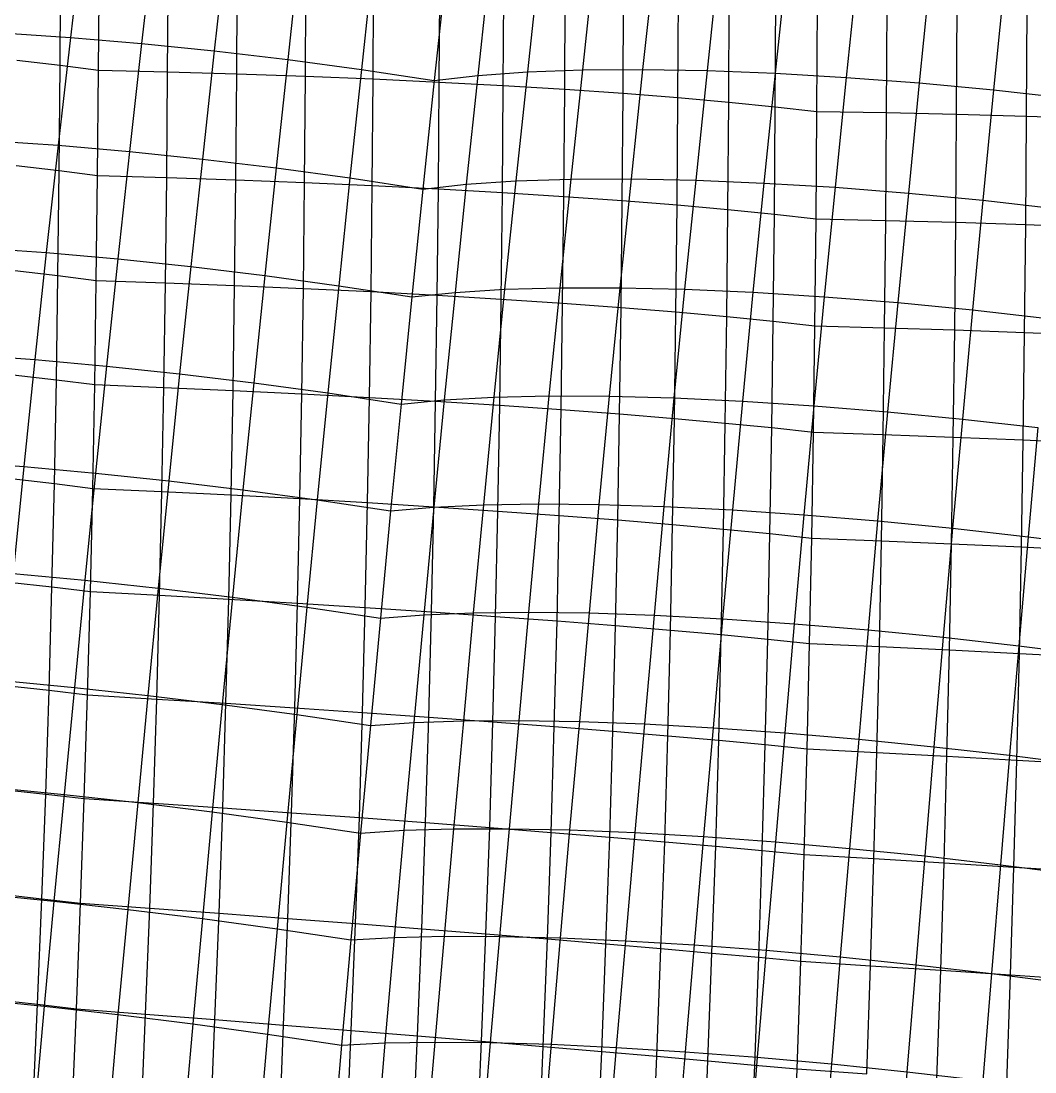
# Model space of a CAD drawing. Extents: x -429 to 429, y -1 to 209.
# Drawn here: x -231.38 to -202.35, y 80.99 to 111.1 of the extents above; entities that cross this region are included whole.
import ezdxf

# ---------------------------------------------------------------- set-up
doc = ezdxf.new("R2010")
doc.units = 0

msp = doc.modelspace()

# ---------------------------------------------------------------- linework, layer by layer
at = {"layer": 'default', "color": 5, "linetype": 'CONTINUOUS'}
for p, q in [((-229.606, 113.746, 31.261), (-229.966, 110.636, 30.703)), ((-227.578, 113.579, 30.64), (-227.931, 110.464, 30.082)), ((-225.502, 113.372, 30.232), (-225.849, 110.251, 29.677)), ((-223.401, 113.126, 30.042), (-223.743, 110, 29.491)), ((-221.298, 112.845, 30.071), (-221.635, 109.715, 29.528)), ((-217.967, 112.681, 28.55), (-218.304, 109.542, 28.006)), ((-216.545, 112.788, 26.915), (-216.884, 109.644, 26.361)), ((-214.965, 112.851, 25.432), (-215.304, 109.702, 24.868)), ((-213.244, 112.87, 24.117), (-213.582, 109.715, 23.545)), ((-211.4, 112.844, 22.984), (-211.735, 109.684, 22.406)), ((-209.455, 112.774, 22.045), (-209.785, 109.609, 21.464)), ((-207.427, 112.66, 21.311), (-207.752, 109.49, 20.728)), ((-219.216, 112.531, 30.32), (-219.548, 109.398, 29.786)), ((-219.216, 112.531, 30.32), (-219.548, 109.398, 29.786)), ((-205.341, 112.504, 20.789), (-205.659, 109.329, 20.206)), ((-203.217, 112.307, 20.486), (-203.529, 109.128, 19.906)), ((-231.931, 110.767, 31.533), (-229.966, 110.636, 30.703)), ((-229.966, 110.636, 30.703), (-230.319, 107.544, 30.16)), ((-229.966, 110.636, 30.703), (-227.931, 110.464, 30.082)), ((-227.931, 110.464, 30.082), (-228.278, 107.366, 29.538)), ((-227.931, 110.464, 30.082), (-225.849, 110.251, 29.677)), ((-225.849, 110.251, 29.677), (-226.19, 107.149, 29.135)), ((-225.849, 110.251, 29.677), (-223.743, 110, 29.491)), ((-223.743, 110, 29.491), (-224.078, 106.895, 28.955)), ((-223.743, 110, 29.491), (-221.635, 109.715, 29.528)), ((-221.635, 109.715, 29.528), (-221.964, 106.606, 28.998)), ((-221.635, 109.715, 29.528), (-219.548, 109.398, 29.786)), ((-218.304, 109.542, 28.006), (-216.884, 109.644, 26.361)), ((-216.884, 109.644, 26.361), (-217.217, 106.52, 25.82)), ((-216.884, 109.644, 26.361), (-215.304, 109.702, 24.868)), ((-215.304, 109.702, 24.868), (-215.637, 106.572, 24.318)), ((-215.304, 109.702, 24.868), (-213.582, 109.715, 23.545)), ((-213.582, 109.715, 23.545), (-213.913, 106.579, 22.988)), ((-213.582, 109.715, 23.545), (-211.735, 109.684, 22.406)), ((-211.735, 109.684, 22.406), (-212.063, 106.542, 21.843)), ((-211.735, 109.684, 22.406), (-209.785, 109.609, 21.464)), ((-219.548, 109.398, 29.786), (-219.873, 106.286, 29.266)), ((-219.548, 109.398, 29.786), (-219.873, 106.286, 29.266)), ((-219.548, 109.398, 29.786), (-218.304, 109.542, 28.006)), ((-218.304, 109.542, 28.006), (-218.634, 106.424, 27.475)), ((-209.785, 109.609, 21.464), (-210.109, 106.462, 20.897)), ((-209.785, 109.609, 21.464), (-207.752, 109.49, 20.728)), ((-207.752, 109.49, 20.728), (-208.071, 106.338, 20.159)), ((-207.752, 109.49, 20.728), (-205.659, 109.329, 20.206)), ((-205.659, 109.329, 20.206), (-205.972, 106.172, 19.638)), ((-205.659, 109.329, 20.206), (-203.529, 109.128, 19.906)), ((-203.529, 109.128, 19.906), (-203.836, 105.967, 19.34)), ((-203.529, 109.128, 19.906), (-201.386, 108.888, 19.829)), ((-232.288, 107.68, 30.992), (-230.319, 107.544, 30.16)), ((-230.319, 107.544, 30.16), (-230.66, 104.467, 29.641)), ((-230.319, 107.544, 30.16), (-228.278, 107.366, 29.538)), ((-228.278, 107.366, 29.538), (-228.615, 104.285, 29.02)), ((-228.278, 107.366, 29.538), (-226.19, 107.149, 29.135)), ((-226.19, 107.149, 29.135), (-226.522, 104.065, 28.618)), ((-226.19, 107.149, 29.135), (-224.078, 106.895, 28.955)), ((-224.078, 106.895, 28.955), (-224.405, 103.808, 28.44)), ((-224.078, 106.895, 28.955), (-221.964, 106.606, 28.998)), ((-221.964, 106.606, 28.998), (-222.286, 103.518, 28.488)), ((-221.964, 106.606, 28.998), (-219.873, 106.286, 29.266)), ((-219.873, 106.286, 29.266), (-218.634, 106.424, 27.475)), ((-218.634, 106.424, 27.475), (-218.954, 103.328, 26.963)), ((-218.634, 106.424, 27.475), (-217.217, 106.52, 25.82)), ((-217.217, 106.52, 25.82), (-217.538, 103.415, 25.3)), ((-217.217, 106.52, 25.82), (-215.637, 106.572, 24.318)), ((-215.637, 106.572, 24.318), (-215.958, 103.459, 23.791)), ((-215.637, 106.572, 24.318), (-213.913, 106.579, 22.988)), ((-213.913, 106.579, 22.988), (-214.232, 103.46, 22.455)), ((-213.913, 106.579, 22.988), (-212.063, 106.542, 21.843)), ((-212.063, 106.542, 21.843), (-212.38, 103.417, 21.306)), ((-212.063, 106.542, 21.843), (-210.109, 106.462, 20.897)), ((-210.109, 106.462, 20.897), (-210.422, 103.331, 20.356)), ((-210.109, 106.462, 20.897), (-208.071, 106.338, 20.159)), ((-208.071, 106.338, 20.159), (-208.379, 103.202, 19.617)), ((-208.071, 106.338, 20.159), (-205.972, 106.172, 19.638)), ((-219.873, 106.286, 29.266), (-220.191, 103.198, 28.762)), ((-219.873, 106.286, 29.266), (-220.191, 103.198, 28.762)), ((-205.972, 106.172, 19.638), (-206.276, 103.033, 19.096)), ((-205.972, 106.172, 19.638), (-203.836, 105.967, 19.34)), ((-203.836, 105.967, 19.34), (-204.135, 102.825, 18.8)), ((-203.836, 105.967, 19.34), (-201.687, 105.724, 19.268)), ((-232.634, 104.609, 30.475), (-230.66, 104.467, 29.641)), ((-230.66, 104.467, 29.641), (-230.989, 101.402, 29.149)), ((-230.66, 104.467, 29.641), (-228.615, 104.285, 29.02)), ((-228.615, 104.285, 29.02), (-228.941, 101.216, 28.527)), ((-228.615, 104.285, 29.02), (-226.522, 104.065, 28.618)), ((-226.522, 104.065, 28.618), (-226.843, 100.993, 28.125)), ((-226.522, 104.065, 28.618), (-224.405, 103.808, 28.44)), ((-224.405, 103.808, 28.44), (-224.721, 100.736, 27.949)), ((-224.405, 103.808, 28.44), (-222.286, 103.518, 28.488)), ((-222.286, 103.518, 28.488), (-222.599, 100.446, 28)), ((-222.286, 103.518, 28.488), (-220.191, 103.198, 28.762)), ((-220.191, 103.198, 28.762), (-218.954, 103.328, 26.963)), ((-218.954, 103.328, 26.963), (-219.264, 100.247, 26.472)), ((-218.954, 103.328, 26.963), (-217.538, 103.415, 25.3)), ((-217.538, 103.415, 25.3), (-217.848, 100.324, 24.802)), ((-217.538, 103.415, 25.3), (-215.958, 103.459, 23.791)), ((-215.958, 103.459, 23.791), (-216.267, 100.36, 23.289)), ((-215.958, 103.459, 23.791), (-214.232, 103.46, 22.455)), ((-214.232, 103.46, 22.455), (-214.539, 100.353, 21.948)), ((-214.232, 103.46, 22.455), (-212.38, 103.417, 21.306)), ((-212.38, 103.417, 21.306), (-212.684, 100.303, 20.795)), ((-212.38, 103.417, 21.306), (-210.422, 103.331, 20.356)), ((-210.422, 103.331, 20.356), (-210.723, 100.211, 19.842)), ((-210.422, 103.331, 20.356), (-208.379, 103.202, 19.617)), ((-220.191, 103.198, 28.762), (-220.499, 100.128, 28.278)), ((-220.191, 103.198, 28.762), (-220.499, 100.128, 28.278)), ((-208.379, 103.202, 19.617), (-208.677, 100.078, 19.101)), ((-208.379, 103.202, 19.617), (-206.276, 103.033, 19.096)), ((-206.276, 103.033, 19.096), (-206.569, 99.906, 18.58)), ((-206.276, 103.033, 19.096), (-204.135, 102.825, 18.8)), ((-204.135, 102.825, 18.8), (-204.424, 99.696, 18.284)), ((-204.135, 102.825, 18.8), (-201.98, 102.58, 18.731)), ((-232.967, 101.549, 29.985), (-230.989, 101.402, 29.149)), ((-230.989, 101.402, 29.149), (-231.305, 98.34, 28.688)), ((-230.989, 101.402, 29.149), (-228.941, 101.216, 28.527)), ((-228.941, 101.216, 28.527), (-229.253, 98.151, 28.064)), ((-228.941, 101.216, 28.527), (-226.843, 100.993, 28.125)), ((-226.843, 100.993, 28.125), (-227.153, 97.926, 27.661)), ((-226.843, 100.993, 28.125), (-224.721, 100.736, 27.949)), ((-224.721, 100.736, 27.949), (-225.028, 97.667, 27.484)), ((-224.721, 100.736, 27.949), (-222.599, 100.446, 28)), ((-222.599, 100.446, 28), (-222.902, 97.379, 27.535)), ((-222.599, 100.446, 28), (-220.499, 100.128, 28.278)), ((-219.264, 100.247, 26.472), (-217.848, 100.324, 24.802)), ((-217.848, 100.324, 24.802), (-218.144, 97.238, 24.331)), ((-217.848, 100.324, 24.802), (-216.267, 100.36, 23.289)), ((-216.267, 100.36, 23.289), (-216.561, 97.264, 22.814)), ((-216.267, 100.36, 23.289), (-214.539, 100.353, 21.948)), ((-214.539, 100.353, 21.948), (-214.832, 97.248, 21.471)), ((-214.539, 100.353, 21.948), (-212.684, 100.303, 20.795)), ((-212.684, 100.303, 20.795), (-212.974, 97.192, 20.315)), ((-212.684, 100.303, 20.795), (-210.723, 100.211, 19.842)), ((-220.499, 100.128, 28.278), (-220.799, 97.063, 27.813)), ((-220.499, 100.128, 28.278), (-220.799, 97.063, 27.813)), ((-220.499, 100.128, 28.278), (-219.264, 100.247, 26.472)), ((-219.264, 100.247, 26.472), (-219.562, 97.171, 26.003)), ((-210.723, 100.211, 19.842), (-211.01, 97.094, 19.361)), ((-210.723, 100.211, 19.842), (-208.677, 100.078, 19.101)), ((-208.677, 100.078, 19.101), (-208.962, 96.957, 18.618)), ((-208.677, 100.078, 19.101), (-206.569, 99.906, 18.58)), ((-206.569, 99.906, 18.58), (-206.852, 96.782, 18.096)), ((-206.569, 99.906, 18.58), (-204.424, 99.696, 18.284)), ((-204.424, 99.696, 18.284), (-204.703, 96.57, 17.799)), ((-204.424, 99.696, 18.284), (-202.265, 99.451, 18.218)), ((-202.265, 99.451, 18.218), (-202.541, 96.325, 17.732)), ((-233.285, 98.491, 29.525), (-231.305, 98.34, 28.688)), ((-231.305, 98.34, 28.688), (-231.612, 95.275, 28.244)), ((-231.305, 98.34, 28.688), (-229.253, 98.151, 28.064)), ((-229.253, 98.151, 28.064), (-229.558, 95.082, 27.619)), ((-229.253, 98.151, 28.064), (-227.153, 97.926, 27.661)), ((-227.153, 97.926, 27.661), (-227.455, 94.855, 27.215)), ((-227.153, 97.926, 27.661), (-225.028, 97.667, 27.484)), ((-225.028, 97.667, 27.484), (-225.327, 94.596, 27.037)), ((-225.028, 97.667, 27.484), (-222.902, 97.379, 27.535)), ((-222.902, 97.379, 27.535), (-223.198, 94.308, 27.088)), ((-222.902, 97.379, 27.535), (-220.799, 97.063, 27.813)), ((-220.799, 97.063, 27.813), (-221.091, 93.994, 27.365)), ((-220.799, 97.063, 27.813), (-221.091, 93.994, 27.365)), ((-220.799, 97.063, 27.813), (-219.562, 97.171, 26.003)), ((-219.562, 97.171, 26.003), (-219.852, 94.091, 25.552)), ((-219.562, 97.171, 26.003), (-218.144, 97.238, 24.331)), ((-218.144, 97.238, 24.331), (-218.432, 94.148, 23.877)), ((-218.144, 97.238, 24.331), (-216.561, 97.264, 22.814)), ((-216.561, 97.264, 22.814), (-216.848, 94.165, 22.357)), ((-216.561, 97.264, 22.814), (-214.832, 97.248, 21.471)), ((-214.832, 97.248, 21.471), (-215.116, 94.142, 21.011)), ((-214.832, 97.248, 21.471), (-212.974, 97.192, 20.315)), ((-212.974, 97.192, 20.315), (-213.256, 94.078, 19.854)), ((-212.974, 97.192, 20.315), (-211.01, 97.094, 19.361)), ((-211.01, 97.094, 19.361), (-211.29, 93.975, 18.897)), ((-211.01, 97.094, 19.361), (-208.962, 96.957, 18.618)), ((-208.962, 96.957, 18.618), (-209.239, 93.833, 18.153)), ((-208.962, 96.957, 18.618), (-206.852, 96.782, 18.096)), ((-206.852, 96.782, 18.096), (-207.126, 93.655, 17.63)), ((-206.852, 96.782, 18.096), (-204.703, 96.57, 17.799)), ((-204.703, 96.57, 17.799), (-204.975, 93.442, 17.332)), ((-204.703, 96.57, 17.799), (-202.541, 96.325, 17.732)), ((-202.541, 96.325, 17.732), (-202.81, 93.197, 17.265)), ((-202.541, 96.325, 17.732), (-200.39, 96.049, 17.895)), ((-231.612, 95.275, 28.244), (-229.558, 95.082, 27.619)), ((-229.558, 95.082, 27.619), (-229.855, 92.009, 27.187)), ((-229.558, 95.082, 27.619), (-227.455, 94.855, 27.215)), ((-227.455, 94.855, 27.215), (-227.75, 91.779, 26.783)), ((-227.455, 94.855, 27.215), (-225.327, 94.596, 27.037)), ((-225.327, 94.596, 27.037), (-225.619, 91.518, 26.604)), ((-225.327, 94.596, 27.037), (-223.198, 94.308, 27.088)), ((-223.198, 94.308, 27.088), (-223.487, 91.229, 26.654)), ((-223.198, 94.308, 27.088), (-221.091, 93.994, 27.365)), ((-221.091, 93.994, 27.365), (-221.378, 90.916, 26.932)), ((-221.091, 93.994, 27.365), (-221.378, 90.916, 26.932)), ((-221.091, 93.994, 27.365), (-219.852, 94.091, 25.552)), ((-219.852, 94.091, 25.552), (-220.137, 91.003, 25.115)), ((-219.852, 94.091, 25.552), (-218.432, 94.148, 23.877)), ((-218.432, 94.148, 23.877), (-218.715, 91.052, 23.437)), ((-218.432, 94.148, 23.877), (-216.848, 94.165, 22.357)), ((-216.848, 94.165, 22.357), (-217.128, 91.061, 21.915)), ((-216.848, 94.165, 22.357), (-215.116, 94.142, 21.011)), ((-215.116, 94.142, 21.011), (-215.394, 91.03, 20.566)), ((-215.116, 94.142, 21.011), (-213.256, 94.078, 19.854)), ((-213.256, 94.078, 19.854), (-213.532, 90.96, 19.407)), ((-213.256, 94.078, 19.854), (-211.29, 93.975, 18.897)), ((-211.29, 93.975, 18.897), (-211.564, 90.851, 18.449)), ((-211.29, 93.975, 18.897), (-209.239, 93.833, 18.153)), ((-209.239, 93.833, 18.153), (-209.51, 90.705, 17.703)), ((-209.239, 93.833, 18.153), (-207.126, 93.655, 17.63)), ((-207.126, 93.655, 17.63), (-207.395, 90.524, 17.178)), ((-207.126, 93.655, 17.63), (-204.975, 93.442, 17.332)), ((-204.975, 93.442, 17.332), (-205.241, 90.308, 16.88)), ((-204.975, 93.442, 17.332), (-202.81, 93.197, 17.265)), ((-202.81, 93.197, 17.265), (-203.073, 90.062, 16.812)), ((-202.81, 93.197, 17.265), (-200.655, 92.922, 17.428)), ((-231.912, 92.206, 27.814), (-229.855, 92.009, 27.187)), ((-229.855, 92.009, 27.187), (-230.151, 88.939, 26.758)), ((-229.855, 92.009, 27.187), (-227.75, 91.779, 26.783)), ((-227.75, 91.779, 26.783), (-228.042, 88.704, 26.353)), ((-227.75, 91.779, 26.783), (-225.619, 91.518, 26.604)), ((-225.619, 91.518, 26.604), (-225.908, 88.44, 26.176)), ((-225.619, 91.518, 26.604), (-223.487, 91.229, 26.654)), ((-223.487, 91.229, 26.654), (-223.773, 88.149, 26.228)), ((-223.487, 91.229, 26.654), (-221.378, 90.916, 26.932)), ((-221.378, 90.916, 26.932), (-220.137, 91.003, 25.115)), ((-220.137, 91.003, 25.115), (-220.419, 87.915, 24.686)), ((-220.137, 91.003, 25.115), (-218.715, 91.052, 23.437)), ((-218.715, 91.052, 23.437), (-218.997, 87.956, 23.003)), ((-218.715, 91.052, 23.437), (-217.128, 91.061, 21.915)), ((-217.128, 91.061, 21.915), (-217.409, 87.958, 21.476)), ((-217.128, 91.061, 21.915), (-215.394, 91.03, 20.566)), ((-215.394, 91.03, 20.566), (-215.673, 87.921, 20.124)), ((-215.394, 91.03, 20.566), (-213.532, 90.96, 19.407)), ((-213.532, 90.96, 19.407), (-213.809, 87.845, 18.961)), ((-213.532, 90.96, 19.407), (-211.564, 90.851, 18.449)), ((-221.378, 90.916, 26.932), (-221.66, 87.834, 26.508)), ((-221.378, 90.916, 26.932), (-221.66, 87.834, 26.508)), ((-211.564, 90.851, 18.449), (-211.837, 87.731, 18.001)), ((-211.564, 90.851, 18.449), (-209.51, 90.705, 17.703)), ((-209.51, 90.705, 17.703), (-209.78, 87.58, 17.254)), ((-209.51, 90.705, 17.703), (-207.395, 90.524, 17.178)), ((-207.395, 90.524, 17.178), (-207.662, 87.395, 16.729)), ((-207.395, 90.524, 17.178), (-205.241, 90.308, 16.88)), ((-205.241, 90.308, 16.88), (-205.504, 87.176, 16.431)), ((-205.241, 90.308, 16.88), (-203.073, 90.062, 16.812)), ((-203.073, 90.062, 16.812), (-203.333, 86.927, 16.364)), ((-203.073, 90.062, 16.812), (-200.916, 89.787, 16.974)), ((-232.211, 89.14, 27.385), (-230.151, 88.939, 26.758)), ((-230.151, 88.939, 26.758), (-230.44, 85.885, 26.349)), ((-230.151, 88.939, 26.758), (-228.042, 88.704, 26.353)), ((-228.042, 88.704, 26.353), (-228.328, 85.647, 25.943)), ((-228.042, 88.704, 26.353), (-225.908, 88.44, 26.176)), ((-225.908, 88.44, 26.176), (-226.191, 85.38, 25.765)), ((-225.908, 88.44, 26.176), (-223.773, 88.149, 26.228)), ((-223.773, 88.149, 26.228), (-224.053, 85.087, 25.816)), ((-223.773, 88.149, 26.228), (-221.66, 87.834, 26.508)), ((-220.419, 87.915, 24.686), (-218.997, 87.956, 23.003)), ((-218.997, 87.956, 23.003), (-219.27, 84.878, 22.585)), ((-218.997, 87.956, 23.003), (-217.409, 87.958, 21.476)), ((-217.409, 87.958, 21.476), (-217.68, 84.873, 21.056)), ((-217.409, 87.958, 21.476), (-215.673, 87.921, 20.124)), ((-221.66, 87.834, 26.508), (-221.937, 84.771, 26.095)), ((-221.66, 87.834, 26.508), (-221.937, 84.771, 26.095)), ((-221.66, 87.834, 26.508), (-220.419, 87.915, 24.686)), ((-220.419, 87.915, 24.686), (-220.694, 84.844, 24.271)), ((-215.673, 87.921, 20.124), (-215.942, 84.829, 19.702)), ((-215.673, 87.921, 20.124), (-213.809, 87.845, 18.961)), ((-213.809, 87.845, 18.961), (-214.076, 84.747, 18.537)), ((-213.809, 87.845, 18.961), (-211.837, 87.731, 18.001)), ((-211.837, 87.731, 18.001), (-212.102, 84.628, 17.575)), ((-211.837, 87.731, 18.001), (-209.78, 87.58, 17.254)), ((-209.78, 87.58, 17.254), (-210.043, 84.473, 16.827)), ((-209.78, 87.58, 17.254), (-207.662, 87.395, 16.729)), ((-207.662, 87.395, 16.729), (-207.922, 84.283, 16.3)), ((-207.662, 87.395, 16.729), (-205.504, 87.176, 16.431)), ((-205.504, 87.176, 16.431), (-205.762, 84.061, 16.001)), ((-205.504, 87.176, 16.431), (-203.333, 86.927, 16.364)), ((-203.333, 86.927, 16.364), (-203.588, 83.81, 15.934)), ((-203.333, 86.927, 16.364), (-201.172, 86.65, 16.529)), ((-232.502, 86.091, 26.978), (-230.44, 85.885, 26.349)), ((-230.44, 85.885, 26.349), (-230.721, 82.874, 25.956)), ((-230.44, 85.885, 26.349), (-228.328, 85.647, 25.943)), ((-228.328, 85.647, 25.943), (-228.607, 82.634, 25.549)), ((-228.328, 85.647, 25.943), (-226.191, 85.38, 25.765)), ((-226.191, 85.38, 25.765), (-226.467, 82.365, 25.369)), ((-226.191, 85.38, 25.765), (-224.053, 85.087, 25.816)), ((-224.053, 85.087, 25.816), (-224.325, 82.072, 25.42)), ((-224.053, 85.087, 25.816), (-221.937, 84.771, 26.095)), ((-221.937, 84.771, 26.095), (-222.206, 81.757, 25.699)), ((-221.937, 84.771, 26.095), (-222.206, 81.757, 25.699)), ((-221.937, 84.771, 26.095), (-220.694, 84.844, 24.271)), ((-220.694, 84.844, 24.271), (-220.962, 81.82, 23.872)), ((-220.694, 84.844, 24.271), (-219.27, 84.878, 22.585)), ((-219.27, 84.878, 22.585), (-219.536, 81.845, 22.183)), ((-219.27, 84.878, 22.585), (-217.68, 84.873, 21.056)), ((-217.68, 84.873, 21.056), (-217.945, 81.831, 20.652)), ((-217.68, 84.873, 21.056), (-215.942, 84.829, 19.702)), ((-215.942, 84.829, 19.702), (-216.205, 81.78, 19.296)), ((-215.942, 84.829, 19.702), (-214.076, 84.747, 18.537)), ((-214.076, 84.747, 18.537), (-214.337, 81.692, 18.129)), ((-214.076, 84.747, 18.537), (-212.102, 84.628, 17.575)), ((-212.102, 84.628, 17.575), (-212.361, 81.567, 17.166)), ((-212.102, 84.628, 17.575), (-210.043, 84.473, 16.827)), ((-210.043, 84.473, 16.827), (-210.3, 81.408, 16.416)), ((-210.043, 84.473, 16.827), (-207.922, 84.283, 16.3)), ((-207.922, 84.283, 16.3), (-208.176, 81.215, 15.888)), ((-207.922, 84.283, 16.3), (-205.762, 84.061, 16.001)), ((-205.762, 84.061, 16.001), (-206.013, 80.991, 15.588)), ((-205.762, 84.061, 16.001), (-203.588, 83.81, 15.934)), ((-203.588, 83.81, 15.934), (-203.836, 80.739, 15.52)), ((-203.588, 83.81, 15.934), (-201.424, 83.532, 16.098)), ((-232.786, 83.084, 26.586), (-230.721, 82.874, 25.956)), ((-230.721, 82.874, 25.956), (-230.989, 79.922, 25.588)), ((-230.721, 82.874, 25.956), (-228.607, 82.634, 25.549)), ((-228.607, 82.634, 25.549), (-228.872, 79.681, 25.18)), ((-228.607, 82.634, 25.549), (-226.467, 82.365, 25.369)), ((-226.467, 82.365, 25.369), (-226.729, 79.414, 25)), ((-226.467, 82.365, 25.369), (-224.325, 82.072, 25.42)), ((-224.325, 82.072, 25.42), (-224.583, 79.124, 25.05)), ((-224.325, 82.072, 25.42), (-222.206, 81.757, 25.699)), ((-222.206, 81.757, 25.699), (-222.46, 78.814, 25.329)), ((-222.206, 81.757, 25.699), (-222.46, 78.814, 25.329)), ((-222.206, 81.757, 25.699), (-220.962, 81.82, 23.872)), ((-220.962, 81.82, 23.872), (-221.216, 78.863, 23.499)), ((-220.962, 81.82, 23.872), (-219.536, 81.845, 22.183)), ((-219.536, 81.845, 22.183), (-219.789, 78.875, 21.808)), ((-219.536, 81.845, 22.183), (-217.945, 81.831, 20.652)), ((-217.945, 81.831, 20.652), (-218.196, 78.851, 20.274)), ((-217.945, 81.831, 20.652), (-216.205, 81.78, 19.296)), ((-216.205, 81.78, 19.296), (-216.456, 78.791, 18.916)), ((-216.205, 81.78, 19.296), (-214.337, 81.692, 18.129)), ((-214.337, 81.692, 18.129), (-214.586, 78.695, 17.748)), ((-214.337, 81.692, 18.129), (-212.361, 81.567, 17.166)), ((-212.361, 81.567, 17.166), (-212.608, 78.565, 16.782)), ((-212.361, 81.567, 17.166), (-210.3, 81.408, 16.416)), ((-210.3, 81.408, 16.416), (-210.544, 78.401, 16.031)), ((-210.3, 81.408, 16.416), (-208.176, 81.215, 15.888)), ((-208.176, 81.215, 15.888), (-208.418, 78.207, 15.503)), ((-208.176, 81.215, 15.888), (-206.013, 80.991, 15.588)), ((-206.013, 80.991, 15.588), (-206.252, 77.983, 15.202)), ((-206.013, 80.991, 15.588), (-203.836, 80.739, 15.52))]:
    msp.add_line(p, q, dxfattribs=at)
at = {"layer": 'default', "color": 3, "linetype": 'CONTINUOUS'}
for p, q in [((-230.262, 109.838, 66.081), (-230.243, 112.87, 65.895)), ((-229.164, 109.693, 64.483), (-229.145, 112.725, 64.298)), ((-229.164, 109.693, 64.483), (-229.145, 112.725, 64.298)), ((-227.185, 109.648, 64.604), (-227.166, 112.691, 64.418)), ((-225.204, 109.592, 64.549), (-225.186, 112.644, 64.362)), ((-223.237, 109.524, 64.318), (-223.219, 112.584, 64.13)), ((-221.299, 109.445, 63.914), (-221.281, 112.513, 63.726)), ((-219.406, 109.356, 63.34), (-219.388, 112.431, 63.151)), ((-217.572, 109.257, 62.6), (-217.554, 112.338, 62.411)), ((-215.813, 109.15, 61.701), (-215.795, 112.235, 61.511)), ((-214.142, 109.034, 60.649), (-214.124, 112.123, 60.459)), ((-212.572, 108.911, 59.452), (-212.555, 112.003, 59.262)), ((-211.116, 108.783, 58.121), (-211.099, 111.876, 57.931)), ((-209.786, 108.649, 56.666), (-209.769, 111.743, 56.475)), ((-208.592, 108.511, 55.097), (-208.575, 111.604, 54.907)), ((-208.592, 108.511, 55.097), (-208.575, 111.604, 54.907)), ((-206.596, 108.479, 55.319), (-206.58, 111.582, 55.128)), ((-204.59, 108.436, 55.364), (-204.574, 111.548, 55.172)), ((-202.588, 108.38, 55.23), (-202.572, 111.501, 55.037)), ((-231.5, 109.981, 67.574), (-230.262, 109.838, 66.081)), ((-230.29, 106.82, 66.249), (-230.262, 109.838, 66.081)), ((-230.262, 109.838, 66.081), (-229.164, 109.693, 64.483)), ((-229.191, 106.675, 64.651), (-229.164, 109.693, 64.483)), ((-229.191, 106.675, 64.651), (-229.164, 109.693, 64.483)), ((-229.164, 109.693, 64.483), (-227.185, 109.648, 64.604)), ((-227.212, 106.62, 64.772), (-227.185, 109.648, 64.604)), ((-227.185, 109.648, 64.604), (-225.204, 109.592, 64.549)), ((-225.231, 106.554, 64.718), (-225.204, 109.592, 64.549)), ((-225.204, 109.592, 64.549), (-223.237, 109.524, 64.318)), ((-223.264, 106.477, 64.488), (-223.237, 109.524, 64.318)), ((-223.237, 109.524, 64.318), (-221.299, 109.445, 63.914)), ((-221.326, 106.39, 64.084), (-221.299, 109.445, 63.914)), ((-221.299, 109.445, 63.914), (-219.406, 109.356, 63.34)), ((-219.432, 106.294, 63.511), (-219.406, 109.356, 63.34)), ((-219.406, 109.356, 63.34), (-217.572, 109.257, 62.6)), ((-217.598, 106.189, 62.771), (-217.572, 109.257, 62.6)), ((-217.572, 109.257, 62.6), (-215.813, 109.15, 61.701)), ((-215.839, 106.077, 61.872), (-215.813, 109.15, 61.701)), ((-215.813, 109.15, 61.701), (-214.142, 109.034, 60.649)), ((-214.167, 105.958, 60.82), (-214.142, 109.034, 60.649)), ((-214.142, 109.034, 60.649), (-212.572, 108.911, 59.452)), ((-212.597, 105.833, 59.624), (-212.572, 108.911, 59.452)), ((-212.572, 108.911, 59.452), (-211.116, 108.783, 58.121)), ((-211.141, 105.703, 58.293), (-211.116, 108.783, 58.121)), ((-211.116, 108.783, 58.121), (-209.786, 108.649, 56.666)), ((-209.81, 105.569, 56.837), (-209.786, 108.649, 56.666)), ((-209.786, 108.649, 56.666), (-208.592, 108.511, 55.097)), ((-208.616, 105.432, 55.269), (-208.592, 108.511, 55.097)), ((-208.616, 105.432, 55.269), (-208.592, 108.511, 55.097)), ((-208.592, 108.511, 55.097), (-206.596, 108.479, 55.319)), ((-206.62, 105.39, 55.492), (-206.596, 108.479, 55.319)), ((-206.596, 108.479, 55.319), (-204.59, 108.436, 55.364)), ((-204.613, 105.337, 55.537), (-204.59, 108.436, 55.364)), ((-204.59, 108.436, 55.364), (-202.588, 108.38, 55.23)), ((-202.611, 105.274, 55.403), (-202.588, 108.38, 55.23)), ((-202.588, 108.38, 55.23), (-200.607, 108.314, 54.919)), ((-231.528, 106.963, 67.742), (-230.29, 106.82, 66.249)), ((-230.327, 103.815, 66.398), (-230.29, 106.82, 66.249)), ((-230.29, 106.82, 66.249), (-229.191, 106.675, 64.651)), ((-229.228, 103.672, 64.8), (-229.191, 106.675, 64.651)), ((-229.228, 103.672, 64.8), (-229.191, 106.675, 64.651)), ((-229.191, 106.675, 64.651), (-227.212, 106.62, 64.772)), ((-227.248, 103.605, 64.922), (-227.212, 106.62, 64.772)), ((-227.212, 106.62, 64.772), (-225.231, 106.554, 64.718)), ((-225.267, 103.529, 64.868), (-225.231, 106.554, 64.718)), ((-225.231, 106.554, 64.718), (-223.264, 106.477, 64.488)), ((-223.299, 103.443, 64.639), (-223.264, 106.477, 64.488)), ((-223.264, 106.477, 64.488), (-221.326, 106.39, 64.084)), ((-221.361, 103.348, 64.236), (-221.326, 106.39, 64.084)), ((-221.326, 106.39, 64.084), (-219.432, 106.294, 63.511)), ((-219.467, 103.244, 63.663), (-219.432, 106.294, 63.511)), ((-219.432, 106.294, 63.511), (-217.598, 106.189, 62.771)), ((-217.633, 103.134, 62.923), (-217.598, 106.189, 62.771)), ((-217.598, 106.189, 62.771), (-215.839, 106.077, 61.872)), ((-215.873, 103.017, 62.025), (-215.839, 106.077, 61.872)), ((-215.839, 106.077, 61.872), (-214.167, 105.958, 60.82)), ((-214.201, 102.894, 60.973), (-214.167, 105.958, 60.82)), ((-214.167, 105.958, 60.82), (-212.597, 105.833, 59.624)), ((-212.63, 102.767, 59.777), (-212.597, 105.833, 59.624)), ((-212.597, 105.833, 59.624), (-211.141, 105.703, 58.293)), ((-211.174, 102.636, 58.445), (-211.141, 105.703, 58.293)), ((-211.141, 105.703, 58.293), (-209.81, 105.569, 56.837)), ((-209.843, 102.503, 56.99), (-209.81, 105.569, 56.837)), ((-209.81, 105.569, 56.837), (-208.616, 105.432, 55.269)), ((-208.648, 102.368, 55.421), (-208.616, 105.432, 55.269)), ((-208.648, 102.368, 55.421), (-208.616, 105.432, 55.269)), ((-208.616, 105.432, 55.269), (-206.62, 105.39, 55.492)), ((-206.652, 102.315, 55.645), (-206.62, 105.39, 55.492)), ((-206.62, 105.39, 55.492), (-204.613, 105.337, 55.537)), ((-204.645, 102.252, 55.69), (-204.613, 105.337, 55.537)), ((-204.613, 105.337, 55.537), (-202.611, 105.274, 55.403)), ((-202.643, 102.18, 55.557), (-202.611, 105.274, 55.403)), ((-202.611, 105.274, 55.403), (-200.63, 105.2, 55.093)), ((-231.565, 103.958, 67.891), (-230.327, 103.815, 66.398)), ((-230.373, 100.825, 66.527), (-230.327, 103.815, 66.398)), ((-230.327, 103.815, 66.398), (-229.228, 103.672, 64.8)), ((-229.273, 100.683, 64.929), (-229.228, 103.672, 64.8)), ((-229.273, 100.683, 64.929), (-229.228, 103.672, 64.8)), ((-229.228, 103.672, 64.8), (-227.248, 103.605, 64.922)), ((-227.294, 100.605, 65.051), (-227.248, 103.605, 64.922)), ((-227.248, 103.605, 64.922), (-225.267, 103.529, 64.868)), ((-225.312, 100.518, 64.998), (-225.267, 103.529, 64.868)), ((-225.267, 103.529, 64.868), (-223.299, 103.443, 64.639)), ((-223.344, 100.422, 64.769), (-223.299, 103.443, 64.639)), ((-223.299, 103.443, 64.639), (-221.361, 103.348, 64.236)), ((-221.405, 100.318, 64.367), (-221.361, 103.348, 64.236)), ((-221.361, 103.348, 64.236), (-219.467, 103.244, 63.663)), ((-219.511, 100.208, 63.794), (-219.467, 103.244, 63.663)), ((-219.467, 103.244, 63.663), (-217.633, 103.134, 62.923)), ((-217.676, 100.091, 63.055), (-217.633, 103.134, 62.923)), ((-217.633, 103.134, 62.923), (-215.873, 103.017, 62.025)), ((-215.916, 99.97, 62.156), (-215.873, 103.017, 62.025)), ((-215.873, 103.017, 62.025), (-214.201, 102.894, 60.973)), ((-214.244, 99.844, 61.104), (-214.201, 102.894, 60.973)), ((-214.201, 102.894, 60.973), (-212.63, 102.767, 59.777)), ((-212.673, 99.715, 59.908), (-212.63, 102.767, 59.777)), ((-212.63, 102.767, 59.777), (-211.174, 102.636, 58.445)), ((-211.215, 99.584, 58.577), (-211.174, 102.636, 58.445)), ((-211.174, 102.636, 58.445), (-209.843, 102.503, 56.99)), ((-209.884, 99.451, 57.121), (-209.843, 102.503, 56.99)), ((-209.843, 102.503, 56.99), (-208.648, 102.368, 55.421)), ((-208.688, 99.319, 55.552), (-208.648, 102.368, 55.421)), ((-208.688, 99.319, 55.552), (-208.648, 102.368, 55.421)), ((-208.648, 102.368, 55.421), (-206.652, 102.315, 55.645)), ((-206.692, 99.255, 55.776), (-206.652, 102.315, 55.645)), ((-206.652, 102.315, 55.645), (-204.645, 102.252, 55.69)), ((-204.685, 99.182, 55.823), (-204.645, 102.252, 55.69)), ((-204.645, 102.252, 55.69), (-202.643, 102.18, 55.557)), ((-202.682, 99.1, 55.69), (-202.643, 102.18, 55.557)), ((-202.643, 102.18, 55.557), (-200.661, 102.098, 55.248)), ((-231.612, 100.968, 68.02), (-230.373, 100.825, 66.527)), ((-230.43, 97.85, 66.634), (-230.373, 100.825, 66.527)), ((-230.373, 100.825, 66.527), (-229.273, 100.683, 64.929)), ((-229.329, 97.711, 65.036), (-229.273, 100.683, 64.929)), ((-229.329, 97.711, 65.036), (-229.273, 100.683, 64.929)), ((-229.273, 100.683, 64.929), (-227.294, 100.605, 65.051)), ((-227.35, 97.621, 65.159), (-227.294, 100.605, 65.051)), ((-227.294, 100.605, 65.051), (-225.312, 100.518, 64.998)), ((-225.368, 97.522, 65.106), (-225.312, 100.518, 64.998)), ((-225.312, 100.518, 64.998), (-223.344, 100.422, 64.769)), ((-223.399, 97.416, 64.877), (-223.344, 100.422, 64.769)), ((-223.344, 100.422, 64.769), (-221.405, 100.318, 64.367)), ((-221.46, 97.303, 64.475), (-221.405, 100.318, 64.367)), ((-221.405, 100.318, 64.367), (-219.511, 100.208, 63.794)), ((-219.565, 97.185, 63.902), (-219.511, 100.208, 63.794)), ((-219.511, 100.208, 63.794), (-217.676, 100.091, 63.055)), ((-217.73, 97.062, 63.164), (-217.676, 100.091, 63.055)), ((-217.676, 100.091, 63.055), (-215.916, 99.97, 62.156)), ((-215.969, 96.936, 62.265), (-215.916, 99.97, 62.156)), ((-215.916, 99.97, 62.156), (-214.244, 99.844, 61.104)), ((-214.296, 96.807, 61.213), (-214.244, 99.844, 61.104)), ((-214.244, 99.844, 61.104), (-212.673, 99.715, 59.908)), ((-212.725, 96.677, 60.017), (-212.673, 99.715, 59.908)), ((-212.673, 99.715, 59.908), (-211.215, 99.584, 58.577)), ((-211.267, 96.546, 58.686), (-211.215, 99.584, 58.577)), ((-211.215, 99.584, 58.577), (-209.884, 99.451, 57.121)), ((-209.935, 96.416, 57.229), (-209.884, 99.451, 57.121)), ((-209.884, 99.451, 57.121), (-208.688, 99.319, 55.552)), ((-208.738, 96.287, 55.66), (-208.688, 99.319, 55.552)), ((-208.738, 96.287, 55.66), (-208.688, 99.319, 55.552)), ((-208.688, 99.319, 55.552), (-206.692, 99.255, 55.776)), ((-206.742, 96.21, 55.885), (-206.692, 99.255, 55.776)), ((-206.692, 99.255, 55.776), (-204.685, 99.182, 55.823)), ((-204.734, 96.126, 55.931), (-204.685, 99.182, 55.823)), ((-204.685, 99.182, 55.823), (-202.682, 99.1, 55.69)), ((-202.732, 96.034, 55.8), (-202.682, 99.1, 55.69)), ((-202.682, 99.1, 55.69), (-200.701, 99.01, 55.381)), ((-231.669, 97.992, 68.127), (-230.43, 97.85, 66.634)), ((-230.498, 94.887, 66.716), (-230.43, 97.85, 66.634)), ((-230.43, 97.85, 66.634), (-229.329, 97.711, 65.036)), ((-229.397, 94.752, 65.117), (-229.329, 97.711, 65.036)), ((-229.397, 94.752, 65.117), (-229.329, 97.711, 65.036)), ((-229.329, 97.711, 65.036), (-227.35, 97.621, 65.159)), ((-227.417, 94.647, 65.241), (-227.35, 97.621, 65.159)), ((-227.35, 97.621, 65.159), (-225.368, 97.522, 65.106)), ((-225.435, 94.536, 65.188), (-225.368, 97.522, 65.106)), ((-225.368, 97.522, 65.106), (-223.399, 97.416, 64.877)), ((-223.466, 94.419, 64.96), (-223.399, 97.416, 64.877)), ((-223.399, 97.416, 64.877), (-221.46, 97.303, 64.475)), ((-221.526, 94.297, 64.558), (-221.46, 97.303, 64.475)), ((-221.46, 97.303, 64.475), (-219.565, 97.185, 63.902)), ((-219.631, 94.171, 63.985), (-219.565, 97.185, 63.902)), ((-219.565, 97.185, 63.902), (-217.73, 97.062, 63.164)), ((-217.795, 94.043, 63.247), (-217.73, 97.062, 63.164)), ((-217.73, 97.062, 63.164), (-215.969, 96.936, 62.265)), ((-216.034, 93.912, 62.348), (-215.969, 96.936, 62.265)), ((-215.969, 96.936, 62.265), (-214.296, 96.807, 61.213)), ((-214.36, 93.781, 61.296), (-214.296, 96.807, 61.213)), ((-214.296, 96.807, 61.213), (-212.725, 96.677, 60.017)), ((-212.788, 93.649, 60.1), (-212.725, 96.677, 60.017)), ((-212.725, 96.677, 60.017), (-211.267, 96.546, 58.686)), ((-211.33, 93.519, 58.768), (-211.267, 96.546, 58.686)), ((-211.267, 96.546, 58.686), (-209.935, 96.416, 57.229)), ((-209.997, 93.391, 57.312), (-209.935, 96.416, 57.229)), ((-209.935, 96.416, 57.229), (-208.738, 96.287, 55.66)), ((-208.799, 93.267, 55.742), (-208.738, 96.287, 55.66)), ((-208.799, 93.267, 55.742), (-208.738, 96.287, 55.66)), ((-208.738, 96.287, 55.66), (-206.742, 96.21, 55.885)), ((-206.803, 93.177, 55.967), (-206.742, 96.21, 55.885)), ((-206.742, 96.21, 55.885), (-204.734, 96.126, 55.931)), ((-204.795, 93.081, 56.014), (-204.734, 96.126, 55.931)), ((-204.734, 96.126, 55.931), (-202.732, 96.034, 55.8)), ((-202.792, 92.979, 55.883), (-202.732, 96.034, 55.8)), ((-202.732, 96.034, 55.8), (-200.749, 95.936, 55.49)), ((-231.738, 95.026, 68.21), (-230.498, 94.887, 66.716)), ((-230.58, 91.924, 66.772), (-230.498, 94.887, 66.716)), ((-230.498, 94.887, 66.716), (-229.397, 94.752, 65.117)), ((-229.478, 91.792, 65.173), (-229.397, 94.752, 65.117)), ((-229.478, 91.792, 65.173), (-229.397, 94.752, 65.117)), ((-229.397, 94.752, 65.117), (-227.417, 94.647, 65.241)), ((-227.498, 91.674, 65.296), (-227.417, 94.647, 65.241)), ((-227.417, 94.647, 65.241), (-225.435, 94.536, 65.188)), ((-225.515, 91.551, 65.244), (-225.435, 94.536, 65.188)), ((-225.435, 94.536, 65.188), (-223.466, 94.419, 64.96)), ((-223.545, 91.423, 65.016), (-223.466, 94.419, 64.96)), ((-223.466, 94.419, 64.96), (-221.526, 94.297, 64.558)), ((-221.605, 91.291, 64.614), (-221.526, 94.297, 64.558)), ((-221.526, 94.297, 64.558), (-219.631, 94.171, 63.985)), ((-219.709, 91.158, 64.041), (-219.631, 94.171, 63.985)), ((-219.631, 94.171, 63.985), (-217.795, 94.043, 63.247)), ((-217.873, 91.023, 63.303), (-217.795, 94.043, 63.247)), ((-217.795, 94.043, 63.247), (-216.034, 93.912, 62.348)), ((-216.111, 90.888, 62.404), (-216.034, 93.912, 62.348)), ((-216.034, 93.912, 62.348), (-214.36, 93.781, 61.296)), ((-214.436, 90.754, 61.352), (-214.36, 93.781, 61.296)), ((-214.36, 93.781, 61.296), (-212.788, 93.649, 60.1)), ((-212.863, 90.622, 60.155), (-212.788, 93.649, 60.1)), ((-212.788, 93.649, 60.1), (-211.33, 93.519, 58.768)), ((-211.404, 90.493, 58.823), (-211.33, 93.519, 58.768)), ((-211.33, 93.519, 58.768), (-209.997, 93.391, 57.312)), ((-210.07, 90.368, 57.367), (-209.997, 93.391, 57.312)), ((-209.997, 93.391, 57.312), (-208.799, 93.267, 55.742)), ((-208.872, 90.248, 55.797), (-208.799, 93.267, 55.742)), ((-208.872, 90.248, 55.797), (-208.799, 93.267, 55.742)), ((-208.799, 93.267, 55.742), (-206.803, 93.177, 55.967)), ((-206.875, 90.145, 56.022), (-206.803, 93.177, 55.967)), ((-206.803, 93.177, 55.967), (-204.795, 93.081, 56.014)), ((-204.867, 90.036, 56.069), (-204.795, 93.081, 56.014)), ((-204.795, 93.081, 56.014), (-202.792, 92.979, 55.883)), ((-202.863, 89.924, 55.938), (-202.792, 92.979, 55.883)), ((-202.792, 92.979, 55.883), (-200.809, 92.872, 55.574)), ((-231.821, 92.061, 68.266), (-230.58, 91.924, 66.772)), ((-230.674, 88.949, 66.802), (-230.58, 91.924, 66.772)), ((-230.58, 91.924, 66.772), (-229.478, 91.792, 65.173)), ((-229.573, 88.821, 65.202), (-229.478, 91.792, 65.173)), ((-229.573, 88.821, 65.202), (-229.478, 91.792, 65.173)), ((-229.478, 91.792, 65.173), (-227.498, 91.674, 65.296)), ((-227.591, 88.69, 65.327), (-227.498, 91.674, 65.296)), ((-227.498, 91.674, 65.296), (-225.515, 91.551, 65.244)), ((-225.607, 88.554, 65.275), (-225.515, 91.551, 65.244)), ((-225.515, 91.551, 65.244), (-223.545, 91.423, 65.016)), ((-223.637, 88.415, 65.047), (-223.545, 91.423, 65.016)), ((-223.545, 91.423, 65.016), (-221.605, 91.291, 64.614)), ((-221.695, 88.275, 64.646), (-221.605, 91.291, 64.614)), ((-221.605, 91.291, 64.614), (-219.709, 91.158, 64.041)), ((-219.799, 88.134, 64.073), (-219.709, 91.158, 64.041)), ((-219.709, 91.158, 64.041), (-217.873, 91.023, 63.303)), ((-217.961, 87.993, 63.335), (-217.873, 91.023, 63.303)), ((-217.873, 91.023, 63.303), (-216.111, 90.888, 62.404)), ((-216.198, 87.853, 62.436), (-216.111, 90.888, 62.404)), ((-216.111, 90.888, 62.404), (-214.436, 90.754, 61.352)), ((-214.523, 87.716, 61.383), (-214.436, 90.754, 61.352)), ((-214.436, 90.754, 61.352), (-212.863, 90.622, 60.155)), ((-212.95, 87.583, 60.186), (-212.863, 90.622, 60.155)), ((-212.863, 90.622, 60.155), (-211.404, 90.493, 58.823)), ((-211.49, 87.455, 58.853), (-211.404, 90.493, 58.823)), ((-211.404, 90.493, 58.823), (-210.07, 90.368, 57.367)), ((-210.156, 87.332, 57.395), (-210.07, 90.368, 57.367)), ((-210.07, 90.368, 57.367), (-208.872, 90.248, 55.797)), ((-208.957, 87.216, 55.824), (-208.872, 90.248, 55.797)), ((-208.957, 87.216, 55.824), (-208.872, 90.248, 55.797)), ((-208.872, 90.248, 55.797), (-206.875, 90.145, 56.022)), ((-206.96, 87.1, 56.047), (-206.875, 90.145, 56.022)), ((-206.875, 90.145, 56.022), (-204.867, 90.036, 56.069)), ((-204.951, 86.98, 56.093), (-204.867, 90.036, 56.069)), ((-204.867, 90.036, 56.069), (-202.863, 89.924, 55.938)), ((-202.947, 86.857, 55.96), (-202.863, 89.924, 55.938)), ((-202.863, 89.924, 55.938), (-200.88, 89.808, 55.629)), ((-231.916, 89.085, 68.297), (-230.674, 88.949, 66.802)), ((-230.787, 85.952, 66.804), (-230.674, 88.949, 66.802)), ((-230.674, 88.949, 66.802), (-229.573, 88.821, 65.202)), ((-229.679, 85.826, 65.208), (-229.573, 88.821, 65.202)), ((-229.679, 85.826, 65.208), (-229.573, 88.821, 65.202)), ((-229.573, 88.821, 65.202), (-227.591, 88.69, 65.327)), ((-227.698, 85.682, 65.326), (-227.591, 88.69, 65.327)), ((-227.591, 88.69, 65.327), (-225.607, 88.554, 65.275)), ((-225.714, 85.535, 65.268), (-225.607, 88.554, 65.275)), ((-225.607, 88.554, 65.275), (-223.637, 88.415, 65.047)), ((-223.745, 85.387, 65.037), (-223.637, 88.415, 65.047)), ((-223.637, 88.415, 65.047), (-221.695, 88.275, 64.646)), ((-221.805, 85.238, 64.632), (-221.695, 88.275, 64.646)), ((-221.695, 88.275, 64.646), (-219.799, 88.134, 64.073)), ((-219.909, 85.089, 64.058), (-219.799, 88.134, 64.073)), ((-219.799, 88.134, 64.073), (-217.961, 87.993, 63.335)), ((-218.072, 84.942, 63.319), (-217.961, 87.993, 63.335)), ((-217.961, 87.993, 63.335), (-216.198, 87.853, 62.436)), ((-216.309, 84.798, 62.421), (-216.198, 87.853, 62.436)), ((-216.198, 87.853, 62.436), (-214.523, 87.716, 61.383)), ((-214.634, 84.658, 61.37), (-214.523, 87.716, 61.383)), ((-214.523, 87.716, 61.383), (-212.95, 87.583, 60.186)), ((-213.058, 84.523, 60.176), (-212.95, 87.583, 60.186)), ((-212.95, 87.583, 60.186), (-211.49, 87.455, 58.853)), ((-211.596, 84.395, 58.847), (-211.49, 87.455, 58.853)), ((-211.49, 87.455, 58.853), (-210.156, 87.332, 57.395)), ((-210.257, 84.273, 57.393), (-210.156, 87.332, 57.395)), ((-210.156, 87.332, 57.395), (-208.957, 87.216, 55.824)), ((-209.054, 84.16, 55.827), (-208.957, 87.216, 55.824)), ((-209.054, 84.16, 55.827), (-208.957, 87.216, 55.824)), ((-208.957, 87.216, 55.824), (-206.96, 87.1, 56.047)), ((-207.055, 84.032, 56.046), (-206.96, 87.1, 56.047)), ((-206.96, 87.1, 56.047), (-204.951, 86.98, 56.093)), ((-205.046, 83.901, 56.088), (-204.951, 86.98, 56.093)), ((-204.951, 86.98, 56.093), (-202.947, 86.857, 55.96)), ((-203.042, 83.769, 55.953), (-202.947, 86.857, 55.96)), ((-202.947, 86.857, 55.96), (-200.963, 86.733, 55.651)), ((-232.032, 86.087, 68.295), (-230.787, 85.952, 66.804)), ((-230.91, 82.925, 66.786), (-230.787, 85.952, 66.804)), ((-230.787, 85.952, 66.804), (-229.679, 85.826, 65.208)), ((-229.797, 82.8, 65.195), (-229.679, 85.826, 65.208)), ((-229.797, 82.8, 65.195), (-229.679, 85.826, 65.208)), ((-229.679, 85.826, 65.208), (-227.698, 85.682, 65.326)), ((-227.815, 82.645, 65.305), (-227.698, 85.682, 65.326)), ((-227.698, 85.682, 65.326), (-225.714, 85.535, 65.268)), ((-225.832, 82.488, 65.242), (-225.714, 85.535, 65.268)), ((-225.714, 85.535, 65.268), (-223.745, 85.387, 65.037)), ((-223.864, 82.331, 65.006), (-223.745, 85.387, 65.037)), ((-223.745, 85.387, 65.037), (-221.805, 85.238, 64.632)), ((-221.925, 82.174, 64.598), (-221.805, 85.238, 64.632)), ((-221.805, 85.238, 64.632), (-219.909, 85.089, 64.058)), ((-220.03, 82.018, 64.022), (-219.909, 85.089, 64.058)), ((-219.909, 85.089, 64.058), (-218.072, 84.942, 63.319)), ((-218.194, 81.866, 63.283), (-218.072, 84.942, 63.319)), ((-218.072, 84.942, 63.319), (-216.309, 84.798, 62.421)), ((-216.431, 81.717, 62.386), (-216.309, 84.798, 62.421)), ((-216.309, 84.798, 62.421), (-214.634, 84.658, 61.37)), ((-214.754, 81.573, 61.337), (-214.634, 84.658, 61.37)), ((-214.634, 84.658, 61.37), (-213.058, 84.523, 60.176)), ((-213.177, 81.436, 60.145), (-213.058, 84.523, 60.176)), ((-213.058, 84.523, 60.176), (-211.596, 84.395, 58.847)), ((-211.712, 81.306, 58.82), (-211.596, 84.395, 58.847)), ((-211.596, 84.395, 58.847), (-210.257, 84.273, 57.393)), ((-210.369, 81.184, 57.371), (-210.257, 84.273, 57.393)), ((-210.257, 84.273, 57.393), (-209.054, 84.16, 55.827)), ((-209.16, 81.072, 55.809), (-209.054, 84.16, 55.827)), ((-209.16, 81.072, 55.809), (-209.054, 84.16, 55.827)), ((-209.054, 84.16, 55.827), (-207.055, 84.032, 56.046)), ((-207.161, 80.933, 56.021), (-207.055, 84.032, 56.046)), ((-207.055, 84.032, 56.046), (-205.046, 83.901, 56.088)), ((-205.153, 80.793, 56.057), (-205.046, 83.901, 56.088)), ((-205.046, 83.901, 56.088), (-203.042, 83.769, 55.953)), ((-203.149, 80.653, 55.918), (-203.042, 83.769, 55.953)), ((-203.042, 83.769, 55.953), (-201.059, 83.636, 55.642)), ((-232.159, 83.061, 68.273), (-230.91, 82.925, 66.786)), ((-231.042, 79.868, 66.752), (-230.91, 82.925, 66.786)), ((-230.91, 82.925, 66.786), (-229.797, 82.8, 65.195)), ((-229.923, 79.741, 65.165), (-229.797, 82.8, 65.195)), ((-229.923, 79.741, 65.165), (-229.797, 82.8, 65.195)), ((-229.797, 82.8, 65.195), (-227.815, 82.645, 65.305)), ((-227.941, 79.577, 65.268), (-227.815, 82.645, 65.305)), ((-227.815, 82.645, 65.305), (-225.832, 82.488, 65.242)), ((-225.959, 79.412, 65.199), (-225.832, 82.488, 65.242)), ((-225.832, 82.488, 65.242), (-223.864, 82.331, 65.006)), ((-223.991, 79.247, 64.958), (-223.864, 82.331, 65.006)), ((-223.864, 82.331, 65.006), (-221.925, 82.174, 64.598)), ((-222.053, 79.082, 64.548), (-221.925, 82.174, 64.598)), ((-221.925, 82.174, 64.598), (-220.03, 82.018, 64.022)), ((-220.159, 78.92, 63.97), (-220.03, 82.018, 64.022)), ((-220.03, 82.018, 64.022), (-218.194, 81.866, 63.283)), ((-218.323, 78.762, 63.23), (-218.194, 81.866, 63.283)), ((-218.194, 81.866, 63.283), (-216.431, 81.717, 62.386)), ((-216.56, 78.608, 62.334), (-216.431, 81.717, 62.386)), ((-216.431, 81.717, 62.386), (-214.754, 81.573, 61.337)), ((-214.883, 78.461, 61.287), (-214.754, 81.573, 61.337)), ((-214.754, 81.573, 61.337), (-213.177, 81.436, 60.145)), ((-213.304, 78.32, 60.099), (-213.177, 81.436, 60.145)), ((-213.177, 81.436, 60.145), (-211.712, 81.306, 58.82)), ((-211.836, 78.187, 58.777), (-211.712, 81.306, 58.82)), ((-211.712, 81.306, 58.82), (-210.369, 81.184, 57.371)), ((-210.489, 78.064, 57.332), (-210.369, 81.184, 57.371)), ((-210.369, 81.184, 57.371), (-209.16, 81.072, 55.809)), ((-209.275, 77.951, 55.775), (-209.16, 81.072, 55.809)), ((-209.275, 77.951, 55.775), (-209.16, 81.072, 55.809)), ((-209.16, 81.072, 55.809), (-207.161, 80.933, 56.021))]:
    msp.add_line(p, q, dxfattribs=at)

doc.saveas('drawing.dxf')
